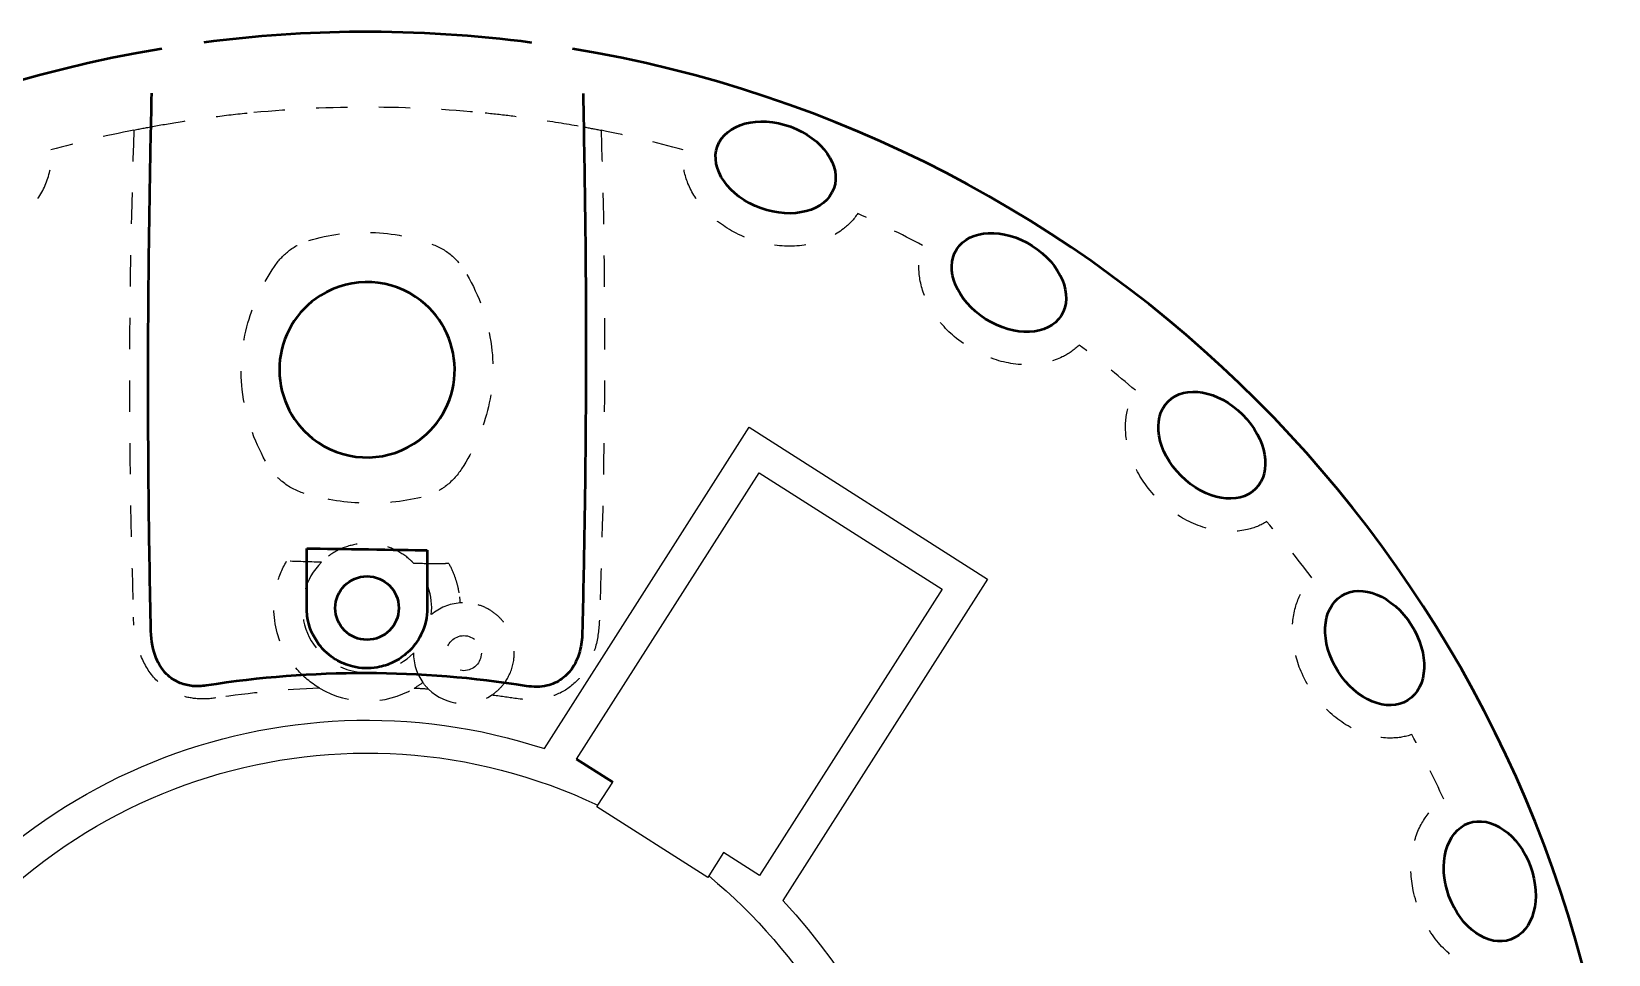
# Model space of a CAD drawing. Header units: inches. Extents: x 1.14 to 9.18, y 5.69 to 13.73.
# Drawn here: x 4.09 to 9.13, y 10.78 to 13.73 of the extents above; entities that cross this region are included whole.
import ezdxf

# ---------------------------------------------------------------- set-up
doc = ezdxf.new("R2010")
doc.units = ezdxf.units.IN
doc.header["$LTSCALE"] = 0.75
doc.header["$MEASUREMENT"] = 0
doc.linetypes.add('HIDDEN2', pattern=[0.1875, 0.125, -0.0625])
doc.layers.add('Construction', color=50, linetype='Continuous')
doc.layers.add('Hidden', color=7, linetype='HIDDEN2', lineweight=25)
doc.layers.add('Visible', color=7, linetype='Continuous', lineweight=50)

msp = doc.modelspace()

# ---------------------------------------------------------------- linework, layer by layer
at = {"layer": 'Construction'}
for p, q in [((5.7262, 11.4358, 0.2404), (6.3801, 12.4622, 0.2404)), ((6.3801, 12.4622, 0.2404), (7.1416, 11.9771, 0.2404)), ((5.8293, 11.4023, 0.3454), (6.4122, 12.3172, 0.3454)), ((6.4122, 12.3172, 0.3454), (6.9966, 11.9449, 0.3454)), ((6.9966, 11.9449, 0.3454), (6.4137, 11.03, 0.3454)), ((7.1416, 11.9771, 0.2404), (6.4877, 10.9507, 0.2404)), ((5.8971, 11.2546, 0.3454), (5.9445, 11.3289, 0.3454)), ((5.8937, 11.2492, 0.1092), (5.8971, 11.2546, 0.1092)), ((6.2479, 11.0236, 0.1092), (5.8937, 11.2492, 0.1092)), ((6.2986, 11.1033, 0.3454), (6.2513, 11.029, 0.3454)), ((6.4137, 11.03, 0.3454), (6.2986, 11.1033, 0.3454)), ((6.2513, 11.029, 0.1092), (6.2479, 11.0236, 0.1092))]:
    msp.add_line(p, q, dxfattribs=at)
at = {"layer": 'Construction', "extrusion": (0, 0, -1)}
for centre, radius, start, end in [((-5.1598, 9.7064, -0.2404), 1.8198, 226.8637, 108.1363), ((-5.1598, 9.7064, -0.3454), 1.7148, 219.5335, 115.4665), ((-5.1598, 9.7064, -0.3454), 1.7148, 129.5335, 205.4665), ((-5.1598, 9.7064, -0.2404), 1.8198, 136.8637, 198.1363)]:
    msp.add_arc(centre, radius, start, end, dxfattribs=at)
at = {"layer": 'Hidden'}
msp.add_circle((5.469, 11.7407, 0.0173), 0.056, dxfattribs=at)
for centre, radius, start, end in [((5.1598, 9.7064, 0.2404), 3.7795, 101.3609, 105.4955), ((5.1598, 9.7064, 0.2404), 3.7795, 74.5045, 78.5858), ((5.1598, 9.7064, 0.2404), 3.7795, 62.0045, 65.4955), ((5.1598, 9.7064, 0.2404), 3.7795, 49.5045, 52.9955), ((5.1598, 9.7064, 0.2404), 3.7795, 37.0045, 40.4955), ((5.1598, 11.8849, -0.1664), 0.2065, 134.8622, 315.8941), ((5.1598, 11.8849, -0.1664), 0.2065, 354.1059, 43.3607), ((5.469, 11.7407, -0.1664), 0.161, 94.3549, 130.177), ((5.469, 11.7407, -0.1664), 0.161, 179.823, 215.6451), ((5.1598, 11.8849, 0.2404), 0.2975, 239.3099, 300.3565), ((5.469, 11.7407, 0.2404), 0.161, 225.6411, 303.5166), ((5.1598, 9.7064, 0.2404), 3.7795, 24.5045, 27.9955)]:
    msp.add_arc(centre, radius, start, end, dxfattribs=at)
for points, knots in [([(4.4799, 13.4243, 0.1537), (4.5076, 13.4294, 0.1181), (4.5398, 13.4349, 0.086), (4.6087, 13.4457, 0.0352), (4.6447, 13.4509, 0.0153), (4.72, 13.4605, -0.0113), (4.7589, 13.4648, -0.0185), (4.7981, 13.4686, -0.0176)], [-0.7154314, -0.7154314, -0.7154314, -0.7154314, -0.4579754, -0.4579754, -0.2248866, -0.2248866, 0, 0, 0, 0]), ([(4.7981, 13.4686, -0.0176), (4.9208, 13.4804, -0.0148), (5.0441, 13.4862, -0.013), (5.2909, 13.4857, -0.0115), (5.4141, 13.4794, -0.0119), (5.5369, 13.4671, -0.0135)], [-1.629687, -1.629687, -1.629687, -1.629687, -0.924692, -0.924692, -0.219227, -0.219227, -0.219227, -0.219227]), ([(5.5369, 13.4671, -0.0135), (5.5669, 13.4641, -0.0138), (5.5969, 13.4607, -0.0095), (5.6573, 13.4532, 0.0076), (5.6874, 13.4491, 0.0209), (5.7667, 13.4373, 0.068), (5.8135, 13.4292, 0.1106), (5.8521, 13.422, 0.1627)], [-0.7656272, -0.7656272, -0.7656272, -0.7656272, -0.5773786, -0.5773786, -0.3727843, -0.3727843, 0, 0, 0, 0]), ([(4.4152, 13.4119, 0.2404), (4.407, 13.1655, 0.2404), (4.4017, 12.9237, 0.2404), (4.4001, 12.3913, 0.2404), (4.4049, 12.1278, 0.2404), (4.4136, 11.8553, 0.2404)], [0.528924, 0.528924, 0.528924, 0.528924, 1.970426, 1.970426, 3.561941, 3.561941, 3.561941, 3.561941]), ([(5.9077, 13.4112, 0.2404), (5.9152, 13.1612, 0.2404), (5.9193, 12.917, 0.2404), (5.9179, 12.3817, 0.2404), (5.9116, 12.1178, 0.2404), (5.902, 11.8461, 0.2404)], [-3.437072, -3.437072, -3.437072, -3.437072, -1.970205, -1.970205, -0.387072, -0.387072, -0.387072, -0.387072]), ([(3.5922, 13.1455, 0.2404), (3.5973, 13.1378, 0.2404), (3.603, 13.1304, 0.2404), (3.6092, 13.1234, 0.2404), (3.6272, 13.103, 0.2404), (3.6489, 13.0863, 0.2404), (3.701, 13.0585, 0.2404), (3.7317, 13.049, 0.2404), (3.8032, 13.0384, 0.2404), (3.8444, 13.0403, 0.2404), (3.9319, 13.0583, 0.2404), (3.9785, 13.0776, 0.2404), (4.054, 13.1282, 0.2404), (4.085, 13.1577, 0.2404), (4.1267, 13.2197, 0.2404), (4.1401, 13.2499, 0.2404), (4.1512, 13.3039, 0.2404), (4.1524, 13.3264, 0.2404), (4.15, 13.3486, 0.2404)], [3.225541, 3.225541, 3.225541, 3.225541, 3.278911, 3.278911, 3.278911, 3.434531, 3.434531, 3.616057, 3.616057, 3.845714, 3.845714, 4.123635, 4.123635, 4.362269, 4.362269, 4.549042, 4.549042, 4.677523, 4.677523, 4.677523, 4.677523]), ([(6.7274, 13.1455, 0.2404), (6.7149, 13.1269, 0.2404), (6.6995, 13.1104, 0.2404), (6.6561, 13.0761, 0.2404), (6.6264, 13.0617, 0.2404), (6.5546, 13.0411, 0.2404), (6.5118, 13.0384, 0.2404), (6.4214, 13.0484, 0.2404), (6.3734, 13.0635, 0.2404), (6.2948, 13.1061, 0.2404), (6.2621, 13.1311, 0.2404), (6.2142, 13.1851, 0.2404), (6.1968, 13.2122, 0.2404), (6.1748, 13.267, 0.2404), (6.169, 13.2937, 0.2404), (6.1684, 13.3209, 0.2404), (6.1681, 13.3302, 0.2404), (6.1685, 13.3394, 0.2404), (6.1695, 13.3486, 0.2404)], [-1.399048, -1.399048, -1.399048, -1.399048, -1.270034, -1.270034, -1.083143, -1.083143, -0.844314, -0.844314, -0.566479, -0.566479, -0.336989, -0.336989, -0.155575, -0.155575, 0, 0, 0, 0.052926, 0.052926, 0.052926, 0.052926]), ([(4.864, 12.9761, -0.3633), (4.8764, 12.9945, -0.3633), (4.8912, 13.011, -0.3633), (4.9279, 13.0404, -0.3633), (4.9498, 13.0519, -0.3633), (4.9737, 13.059, -0.3633)], [0, 0, 0, 0, 0.1266999, 0.1266999, 0.2692788, 0.2692788, 0.2692788, 0.2692788]), ([(4.9737, 13.059, -0.3633), (5.0387, 13.0784, -0.3633), (5.1064, 13.0873, -0.3633), (5.2419, 13.0827, -0.3633), (5.3086, 13.0694, -0.3633), (5.3718, 13.0457, -0.3633)], [0, 0, 0, 0, 0.387671, 0.387671, 0.773485, 0.773485, 0.773485, 0.773485]), ([(5.3718, 13.0457, -0.3633), (5.3958, 13.0368, -0.3633), (5.4173, 13.0233, -0.3633), (5.4532, 12.9899, -0.3633), (5.4675, 12.9712, -0.3633), (5.4791, 12.9508, -0.3633)], [0, 0, 0, 0, 0.1463293, 0.1463293, 0.2801398, 0.2801398, 0.2801398, 0.2801398]), ([(7.4346, 12.7247, 0.2404), (7.4187, 12.7095, 0.2404), (7.4004, 12.6969, 0.2404), (7.3512, 12.6728, 0.2404), (7.3192, 12.665, 0.2404), (7.2449, 12.66, 0.2404), (7.2027, 12.6665, 0.2404), (7.1165, 12.6952, 0.2404), (7.0727, 12.7203, 0.2404), (7.0048, 12.7786, 0.2404), (6.9781, 12.8101, 0.2404), (6.9426, 12.8733, 0.2404), (6.9313, 12.9035, 0.2404), (6.9215, 12.9618, 0.2404), (6.9214, 12.9892, 0.2404), (6.9266, 13.016, 0.2404), (6.9284, 13.0254, 0.2404), (6.9308, 13.0347, 0.2404), (6.9339, 13.0437, 0.2404)], [-1.397167, -1.397167, -1.397167, -1.397167, -1.270451, -1.270451, -1.08407, -1.08407, -0.846083, -0.846083, -0.567878, -0.567878, -0.337669, -0.337669, -0.155772, -0.155772, 0, 0, 0, 0.05484, 0.05484, 0.05484, 0.05484]), ([(4.8351, 12.3546, -0.3633), (4.7999, 12.4186, -0.3633), (4.7707, 12.4965, -0.3633), (4.7532, 12.655, -0.3633), (4.7597, 12.7263, -0.3633), (4.7978, 12.8597, -0.3633), (4.827, 12.9211, -0.3633), (4.864, 12.9761, -0.3633)], [0, 0, 0, 0, 0.417577, 0.417577, 0.766798, 0.766798, 1.087486, 1.087486, 1.087486, 1.087486]), ([(5.4791, 12.9508, -0.3633), (5.5168, 12.8844, -0.3633), (5.5467, 12.8056, -0.3633), (5.5661, 12.651, -0.3633), (5.5616, 12.5827, -0.3633), (5.5275, 12.4496, -0.3633), (5.4989, 12.3863, -0.3633), (5.4619, 12.3295, -0.3633)], [0, 0, 0, 0, 0.436615, 0.436615, 0.788012, 0.788012, 1.132395, 1.132395, 1.132395, 1.132395]), ([(8.0339, 12.1608, 0.2404), (8.0148, 12.1492, 0.2404), (7.994, 12.1408, 0.2404), (7.9403, 12.1281, 0.2404), (7.9073, 12.1275, 0.2404), (7.8335, 12.1391, 0.2404), (7.7937, 12.1547, 0.2404), (7.7159, 12.2018, 0.2404), (7.6787, 12.2358, 0.2404), (7.6254, 12.3075, 0.2404), (7.6063, 12.3441, 0.2404), (7.5856, 12.4133, 0.2404), (7.5812, 12.4452, 0.2404), (7.5845, 12.5042, 0.2404), (7.5904, 12.5309, 0.2404), (7.6013, 12.5558, 0.2404), (7.6051, 12.5644, 0.2404), (7.6093, 12.5727, 0.2404), (7.6142, 12.5806, 0.2404)], [-1.398612, -1.398612, -1.398612, -1.398612, -1.270131, -1.270131, -1.083358, -1.083358, -0.844724, -0.844724, -0.566803, -0.566803, -0.337146, -0.337146, -0.15562, -0.15562, 0, 0, 0, 0.053369, 0.053369, 0.053369, 0.053369]), ([(4.959, 12.2512, -0.3633), (4.9332, 12.259, -0.3633), (4.9096, 12.2716, -0.3633), (4.8771, 12.2985, -0.3633), (4.8665, 12.3095, -0.3633), (4.8527, 12.3269, -0.3633), (4.8487, 12.3325, -0.3633), (4.8414, 12.3436, -0.3633), (4.8382, 12.3491, -0.3633), (4.8351, 12.3546, -0.3633)], [0, 0, 0, 0, 0.1541007, 0.1541007, 0.2413186, 0.2413186, 0.2809319, 0.2809319, 0.3170214, 0.3170214, 0.3170214, 0.3170214]), ([(5.4619, 12.3295, -0.3633), (5.4477, 12.3077, -0.3633), (5.4302, 12.2885, -0.3633), (5.3978, 12.2645, -0.3633), (5.3854, 12.2572, -0.3633), (5.3598, 12.2457, -0.3633), (5.3467, 12.2413, -0.3633), (5.3332, 12.2383, -0.3633)], [0, 0, 0, 0, 0.1487569, 0.1487569, 0.2307223, 0.2307223, 0.3097026, 0.3097026, 0.3097026, 0.3097026]), ([(5.3332, 12.2383, -0.3633), (5.2714, 12.2242, -0.3633), (5.2082, 12.2177, -0.3633), (5.0814, 12.2222, -0.3633), (5.0191, 12.233, -0.3633), (4.959, 12.2512, -0.3633)], [0, 0, 0, 0, 0.3621617, 0.3621617, 0.7212794, 0.7212794, 0.7212794, 0.7212794]), ([(5.3099, 12.0267, -0.1664), (5.3052, 12.0317, -0.1714), (5.3001, 12.0365, -0.1762), (5.2804, 12.0535, -0.1933), (5.2637, 12.0645, -0.2045), (5.2276, 12.0808, -0.2211), (5.2088, 12.0865, -0.227), (5.1701, 12.092, -0.2323), (5.1513, 12.0921, -0.232), (5.1113, 12.0868, -0.2255), (5.0912, 12.0807, -0.2186), (5.0519, 12.0625, -0.1988), (5.0335, 12.0496, -0.1852), (5.0168, 12.0339, -0.1691), (5.0155, 12.0326, -0.1678), (5.0141, 12.0313, -0.1664)], [-0.9997597, -0.9997597, -0.9997597, -0.9997597, -0.9511457, -0.9511457, -0.8210015, -0.8210015, -0.7034003, -0.7034003, -0.5939758, -0.5939758, -0.4674141, -0.4674141, -0.3197302, -0.3197302, -0.3064481, -0.3064481, -0.3064481, -0.3064481]), ([(5.0079, 11.6291, 0.2404), (4.9799, 11.6458, 0.2221), (4.9562, 11.6661, 0.2001), (4.908, 11.7206, 0.1418), (4.8878, 11.7578, 0.1028), (4.8601, 11.8467, 0.0126), (4.8578, 11.9013, -0.0405), (4.8771, 11.9817, -0.1166), (4.8877, 12.0088, -0.142), (4.9027, 12.0345, -0.1664)], [0.001716, 0.001716, 0.001716, 0.001716, 0.21547, 0.21547, 0.533158, 0.533158, 0.950907, 0.950907, 1.168643, 1.168643, 1.168643, 1.168643]), ([(5.0141, 12.0313, -0.1664), (5.0129, 12.0313, -0.1664), (5.0116, 12.0313, -0.1664), (4.9768, 12.0323, -0.1664), (4.9338, 12.0336, -0.1664), (4.9027, 12.0345, -0.1664)], [-0.1525306, -0.1525306, -0.1525306, -0.1525306, -0.1485395, -0.1485395, -0.0414416, -0.0414416, -0.0414416, -0.0414416]), ([(5.421, 12.0272, -0.1664), (5.428, 12.0143, -0.1542), (5.434, 12.0011, -0.1418), (5.4427, 11.9774, -0.1196), (5.4459, 11.9671, -0.1098), (5.4514, 11.9447, -0.0887), (5.4536, 11.9328, -0.0773), (5.4551, 11.9209, -0.0658)], [0, 0, 0, 0, 0.108868, 0.108868, 0.1920745, 0.1920745, 0.2872768, 0.2872768, 0.2872768, 0.2872768]), ([(8.497, 11.4805, 0.2404), (8.4759, 11.4734, 0.2404), (8.4537, 11.4697, 0.2404), (8.3985, 11.4689, 0.2404), (8.3662, 11.4754, 0.2404), (8.2967, 11.5027, 0.2404), (8.2611, 11.5266, 0.2404), (8.1954, 11.5894, 0.2404), (8.1665, 11.6307, 0.2404), (8.1299, 11.7122, 0.2404), (8.1192, 11.752, 0.2404), (8.114, 11.8241, 0.2404), (8.1166, 11.8561, 0.2404), (8.1325, 11.9131, 0.2404), (8.1441, 11.9378, 0.2404), (8.1602, 11.9598, 0.2404), (8.1657, 11.9674, 0.2404), (8.1716, 11.9745, 0.2404), (8.1781, 11.9812, 0.2404)], [-1.398612, -1.398612, -1.398612, -1.398612, -1.270131, -1.270131, -1.083358, -1.083358, -0.844724, -0.844724, -0.566803, -0.566803, -0.337146, -0.337146, -0.15562, -0.15562, 0, 0, 0, 0.053369, 0.053369, 0.053369, 0.053369]), ([(5.4651, 11.9016, -0.0475), (5.4641, 11.9016, -0.0474), (5.4632, 11.9016, -0.0474), (5.4605, 11.9015, -0.0471), (5.4586, 11.9014, -0.0469), (5.4568, 11.9012, -0.0466)], [-0.87218256, -0.87218256, -0.87218256, -0.87218256, -0.86653682, -0.86653682, -0.85497178, -0.85497178, -0.85497178, -0.85497178]), ([(5.6036, 11.6524, 0.1873), (5.6161, 11.6715, 0.1661), (5.6247, 11.6935, 0.1463), (5.6312, 11.7367, 0.1096), (5.6304, 11.7568, 0.0931), (5.6233, 11.7881, 0.0667), (5.6193, 11.7995, 0.0568), (5.6099, 11.8192, 0.0392), (5.6049, 11.8276, 0.0314), (5.593, 11.8439, 0.0157), (5.586, 11.8518, 0.0079), (5.5682, 11.8682, -0.0092), (5.5567, 11.8765, -0.0184), (5.5301, 11.8905, -0.0346), (5.5156, 11.8955, -0.0409), (5.4892, 11.9009, -0.0473), (5.4772, 11.9019, -0.0485), (5.4651, 11.9016, -0.0475)], [-0.7355711, -0.7355711, -0.7355711, -0.7355711, -0.5794344, -0.5794344, -0.4485292, -0.4485292, -0.3705136, -0.3705136, -0.3074157, -0.3074157, -0.2420974, -0.2420974, -0.1582341, -0.1582341, -0.0694785, -0.0694785, 0, 0, 0, 0]), ([(4.6768, 11.5975, 0.2404), (4.6559, 11.5944, 0.2404), (4.6346, 11.5935, 0.2404), (4.5933, 11.5974, 0.2404), (4.5736, 11.6019, 0.2404), (4.5303, 11.6191, 0.2404), (4.5085, 11.6334, 0.2404), (4.4681, 11.6731, 0.2404), (4.4517, 11.6988, 0.2404), (4.424, 11.7639, 0.2404), (4.4151, 11.8074, 0.2404), (4.4136, 11.8553, 0.2404)], [-0.9394307, -0.9394307, -0.9394307, -0.9394307, -0.7957162, -0.7957162, -0.6583169, -0.6583169, -0.4797409, -0.4797409, -0.2738823, -0.2738823, 0, 0, 0, 0]), ([(5.902, 11.8461, 0.2404), (5.901, 11.8174, 0.2404), (5.8972, 11.7885, 0.2404), (5.8825, 11.7348, 0.2404), (5.8721, 11.7097, 0.2404), (5.8437, 11.6653, 0.2404), (5.8265, 11.6463, 0.2404), (5.7844, 11.6155, 0.2404), (5.7604, 11.6047, 0.2404), (5.7027, 11.5908, 0.2404), (5.6694, 11.5906, 0.2404), (5.6369, 11.5955, 0.2404)], [-0.8061177, -0.8061177, -0.8061177, -0.8061177, -0.6418101, -0.6418101, -0.487569, -0.487569, -0.3401197, -0.3401197, -0.1883512, -0.1883512, 0, 0, 0, 0]), ([(5.6036, 11.6524, 0.1873), (5.5992, 11.6457, 0.1948), (5.5942, 11.6392, 0.2021), (5.5799, 11.6233, 0.2203), (5.5697, 11.6143, 0.2309), (5.5579, 11.6065, 0.2404)], [0.0357034, 0.0357034, 0.0357034, 0.0357034, 0.0984121, 0.0984121, 0.1960622, 0.1960622, 0.1960622, 0.1960622]), ([(8.8019, 10.7162, 0.2404), (8.7797, 10.7138, 0.2404), (8.7573, 10.715, 0.2404), (8.7032, 10.7261, 0.2404), (8.6731, 10.7395, 0.2404), (8.6111, 10.7812, 0.2404), (8.5816, 10.8122, 0.2404), (8.531, 10.8877, 0.2404), (8.5117, 10.9343, 0.2404), (8.4936, 11.0218, 0.2404), (8.4918, 11.063, 0.2404), (8.5023, 11.1345, 0.2404), (8.5118, 11.1652, 0.2404), (8.5397, 11.2173, 0.2404), (8.5564, 11.239, 0.2404), (8.5768, 11.257, 0.2404), (8.5838, 11.2632, 0.2404), (8.5912, 11.2689, 0.2404), (8.5989, 11.274, 0.2404)], [-1.398612, -1.398612, -1.398612, -1.398612, -1.270131, -1.270131, -1.083358, -1.083358, -0.844724, -0.844724, -0.566803, -0.566803, -0.337146, -0.337146, -0.15562, -0.15562, 0, 0, 0, 0.053369, 0.053369, 0.053369, 0.053369])]:
    msp.add_open_spline(points, degree=3, knots=knots, dxfattribs=at)
for points in [[(4.4152, 13.4119, 0.2404), (4.4371, 13.4163, 0.21), (4.4586, 13.4204, 0.1811), (4.4799, 13.4243, 0.1537)], [(5.8521, 13.422, 0.1627), (5.8704, 13.4186, 0.1874), (5.8889, 13.415, 0.2133), (5.9077, 13.4112, 0.2404)], [(5.4031, 12.0265, -0.1664), (5.3688, 12.0265, -0.1664), (5.3382, 12.0266, -0.1664), (5.3099, 12.0267, -0.1664)], [(5.421, 12.0272, -0.1664), (5.415, 12.0267, -0.1664), (5.4091, 12.0265, -0.1664), (5.4031, 12.0265, -0.1664)], [(5.4551, 11.9209, -0.0658), (5.4558, 11.9143, -0.0594), (5.4564, 11.9078, -0.053), (5.4568, 11.9012, -0.0466)], [(5.3382, 11.6469, 0.2197), (5.3292, 11.6402, 0.2271), (5.3198, 11.6339, 0.234), (5.3101, 11.6282, 0.2404)], [(5.3565, 11.6256, 0.2404), (5.3497, 11.6322, 0.2341), (5.3436, 11.6393, 0.2271), (5.3382, 11.6469, 0.2197)], [(5.0079, 11.6291, 0.2404), (4.8972, 11.6243, 0.2404), (4.7866, 11.6138, 0.2404), (4.6768, 11.5975, 0.2404)], [(5.3565, 11.6256, 0.2404), (5.341, 11.6266, 0.2404), (5.3256, 11.6275, 0.2404), (5.3101, 11.6282, 0.2404)], [(5.6369, 11.5955, 0.2404), (5.6106, 11.5995, 0.2404), (5.5843, 11.6032, 0.2404), (5.5579, 11.6065, 0.2404)]]:
    msp.add_open_spline(points, degree=3, dxfattribs=at)
at = {"layer": 'Visible'}
msp.add_line((5.9445, 11.3289, 0.3454), (5.8293, 11.4023, 0.3454), dxfattribs=at)
msp.add_circle((5.1598, 11.8849, -0.0614), 0.1015, dxfattribs=at)
for centre, radius, start, end in [((5.1598, 9.7064, 0.3454), 4.0192, 99.3863, 170.6053), ((5.1598, 9.7064, 0.3454), 4.0192, 9.3863, 80.6053), ((5.1598, 12.6461, -0.3633), 0.28, 51.82, 122.0721), ((5.1598, 12.6461, -0.3633), 0.28, 122.0721, 231.4921), ((5.1598, 12.6461, -0.3633), 0.28, 302.4, 51.82), ((5.1598, 12.6461, -0.3633), 0.28, 231.4921, 302.4)]:
    msp.add_arc(centre, radius, start, end, dxfattribs=at)
at = {"layer": 'Visible', "extrusion": (0, 0, -1)}
for centre, major_axis, start_param, end_param in [((6.465, 13.2926, 0.3454), (-0.1858, 0.0676), 3.141593, 9.424778), ((7.2103, 12.9251, 0.3454), (-0.1668, 0.1062), 4.712389, 10.995574), ((7.8583, 12.405, 0.3454), (-0.1398, 0.1398), 4.712389, 10.995574), ((8.3784, 11.7569, 0.3454), (-0.1062, 0.1668), 4.712389, 10.995574), ((8.746, 11.0117, 0.3454), (-0.0676, 0.1858), 4.712389, 10.995574)]:
    msp.add_ellipse(centre, major_axis=major_axis, ratio=0.700909, start_param=start_param, end_param=end_param, dxfattribs=at)
at = {"layer": 'Visible'}
for points, knots in [([(5.686, 13.6911, 0.3127), (5.5041, 13.7151, 0.3293), (5.3209, 13.7267, 0.3382), (4.9676, 13.7246, 0.336), (4.8025, 13.7132, 0.3268), (4.6384, 13.6917, 0.3113)], [-2.254001, -2.254001, -2.254001, -2.254001, -1.196373, -1.196373, -0.242885, -0.242885, -0.242885, -0.242885]), ([(4.4695, 11.8118, 0.3454), (4.4636, 12.0905, 0.3454), (4.4604, 12.3603, 0.3454), (4.4609, 12.825, 0.3454), (4.4626, 13.0052, 0.3454), (4.4674, 13.3025, 0.3454), (4.4697, 13.4159, 0.3454), (4.4724, 13.5297, 0.3454)], [-3.704007, -3.704007, -3.704007, -3.704007, -2.087134, -2.087134, -1.039355, -1.039355, -0.38307, -0.38307, -0.38307, -0.38307]), ([(5.8497, 13.5292, 0.3454), (5.8558, 13.2476, 0.3454), (5.8591, 12.9755, 0.3454), (5.8587, 12.5081, 0.3454), (5.8571, 12.3279, 0.3454), (5.8523, 12.0312, 0.3454), (5.85, 11.9186, 0.3454), (5.8473, 11.8055, 0.3454)], [-3.719256, -3.719256, -3.719256, -3.719256, -2.087216, -2.087216, -1.039441, -1.039441, -0.387277, -0.387277, -0.387277, -0.387277]), ([(5.3522, 11.8849, 0.1251), (5.3522, 11.8557, 0.155), (5.3456, 11.8264, 0.1854), (5.3221, 11.779, 0.2354), (5.3079, 11.7594, 0.2563), (5.2762, 11.7306, 0.2873), (5.2608, 11.7199, 0.2989), (5.2277, 11.704, 0.3162), (5.2108, 11.6984, 0.3224), (5.18, 11.6931, 0.3283), (5.1671, 11.6921, 0.3293), (5.1405, 11.6929, 0.3285), (5.1272, 11.6947, 0.3266), (5.0944, 11.7027, 0.3181), (5.0762, 11.7105, 0.3097), (5.0394, 11.7327, 0.2859), (5.0211, 11.7492, 0.2685), (4.9864, 11.795, 0.2203), (4.9735, 11.8261, 0.1881), (4.9679, 11.8677, 0.1458), (4.9673, 11.8763, 0.1371), (4.9673, 11.8849, 0.1284)], [-2.304348, -2.304348, -2.304348, -2.304348, -2.009322, -2.009322, -1.787201, -1.787201, -1.632154, -1.632154, -1.497339, -1.497339, -1.404315, -1.404315, -1.306739, -1.306739, -1.154793, -1.154793, -0.95567, -0.95567, -0.687612, -0.687612, -0.61868, -0.61868, -0.61868, -0.61868]), ([(4.6465, 11.6373, 0.3454), (4.632, 11.635, 0.3454), (4.6174, 11.6343, 0.3454), (4.5891, 11.637, 0.3454), (4.5756, 11.6401, 0.3454), (4.5466, 11.6518, 0.3454), (4.5321, 11.6614, 0.3454), (4.5053, 11.6881, 0.3454), (4.4944, 11.7054, 0.3454), (4.476, 11.7495, 0.3454), (4.4702, 11.7791, 0.3454), (4.4695, 11.8118, 0.3454)], [-0.6377377, -0.6377377, -0.6377377, -0.6377377, -0.5383006, -0.5383006, -0.4444156, -0.4444156, -0.325061, -0.325061, -0.1867054, -0.1867054, 0, 0, 0, 0]), ([(5.8473, 11.8055, 0.3454), (5.8468, 11.7855, 0.3454), (5.8443, 11.7653, 0.3454), (5.8343, 11.7283, 0.3454), (5.8272, 11.7112, 0.3454), (5.808, 11.6813, 0.3454), (5.7964, 11.6687, 0.3454), (5.7682, 11.6483, 0.3454), (5.7521, 11.6412, 0.3454), (5.7134, 11.6322, 0.3454), (5.691, 11.6322, 0.3454), (5.6691, 11.6357, 0.3454)], [-0.5458838, -0.5458838, -0.5458838, -0.5458838, -0.43138, -0.43138, -0.3263302, -0.3263302, -0.2279675, -0.2279675, -0.1267052, -0.1267052, 0, 0, 0, 0]), ([(5.6691, 11.6357, 0.3454), (5.5001, 11.6625, 0.3454), (5.3291, 11.6762, 0.3454), (4.9866, 11.6768, 0.3454), (4.8156, 11.6637, 0.3454), (4.6465, 11.6373, 0.3454)], [-2.291198, -2.291198, -2.291198, -2.291198, -1.31241, -1.31241, -0.333616, -0.333616, -0.333616, -0.333616])]:
    msp.add_open_spline(points, degree=3, knots=knots, dxfattribs=at)
for points in [[(4.9673, 11.8849, 0.1284), (4.9673, 11.9428, 0.0699), (4.9673, 12.0128, -0.0003), (4.9673, 12.0753, -0.0614)], [(4.9673, 12.0753, -0.0614), (5.0719, 12.0738, -0.0614), (5.2593, 12.071, -0.0614), (5.3522, 12.0696, -0.0614)], [(5.3522, 12.0696, -0.0614), (5.3522, 12.009, -0.0013), (5.3522, 11.9386, 0.0703), (5.3522, 11.8849, 0.1251)]]:
    msp.add_open_spline(points, degree=3, dxfattribs=at)

doc.saveas('drawing.dxf')
